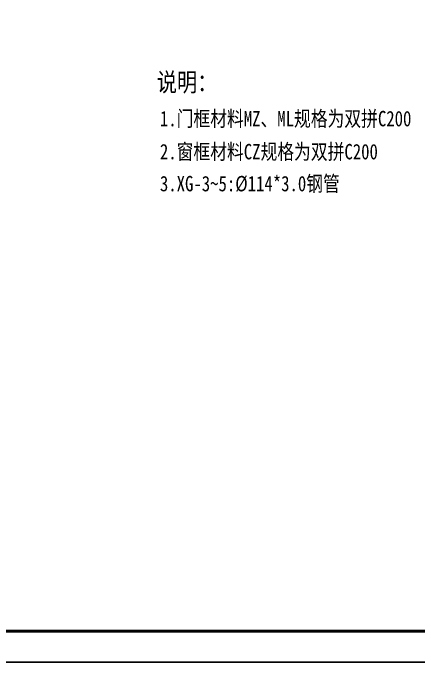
# Model space of a CAD drawing. Extents: x 36360094 to 36697644, y 75306 to 425482.
# Drawn here: x 36554149 to 36580493, y 164032 to 206199 of the extents above; entities that cross this region are included whole.
import ezdxf

# ---------------------------------------------------------------- set-up
doc = ezdxf.new("R2010")
doc.units = 0
doc.header["$LTSCALE"] = 1000
doc.header["$MEASUREMENT"] = 0
doc.layers.add('PUB_TEXT', color=7, linetype='CONTINUOUS')
doc.layers.add('PUB_TITLE', color=4, linetype='CONTINUOUS')
doc.styles.add('-宋体', font='', dxfattribs={"width": 0.8})
doc.styles.add('中文', font='', dxfattribs={"width": 0.8, "height": 1000})
doc.styles.get('-宋体').set_extended_font_data('SimSun')
doc.styles.get('中文').set_extended_font_data('SimSun')

msp = doc.modelspace()

# ---------------------------------------------------------------- linework, layer by layer
at = {"layer": 'PUB_TITLE'}
msp.add_lwpolyline([(36484285.2, 164031.7), (36603085.2, 164031.7), (36603085.2, 248031.7), (36484285.2, 248031.7)], close=True, dxfattribs=at)
at = {"layer": 'PUB_TITLE', "const_width": 200}
msp.add_lwpolyline([(36489285.2, 166031.7), (36601085.2, 166031.7), (36601085.2, 246031.7), (36489285.2, 246031.7)], close=True, dxfattribs=at)

# ---------------------------------------------------------------- texts
at = {"layer": 'PUB_TEXT', "width": 0.8}
for s, height, style, p in [('说明：', 1200, '中文', (36563508.3, 201105)), ('1.门框材料MZ、ML规格为双拼C200', 1000, '-宋体', (36563707.3, 198836.6)), ('2.窗框材料CZ规格为双拼C200', 1000, '-宋体', (36563707.3, 196689.7)), ('3.XG-3~5:%%C114*3.0钢管', 1000, '-宋体', (36563707.3, 194613.5))]:
    msp.add_text(s, height=height, dxfattribs=dict(at, style=style)).set_placement(p)

doc.saveas('drawing.dxf')
